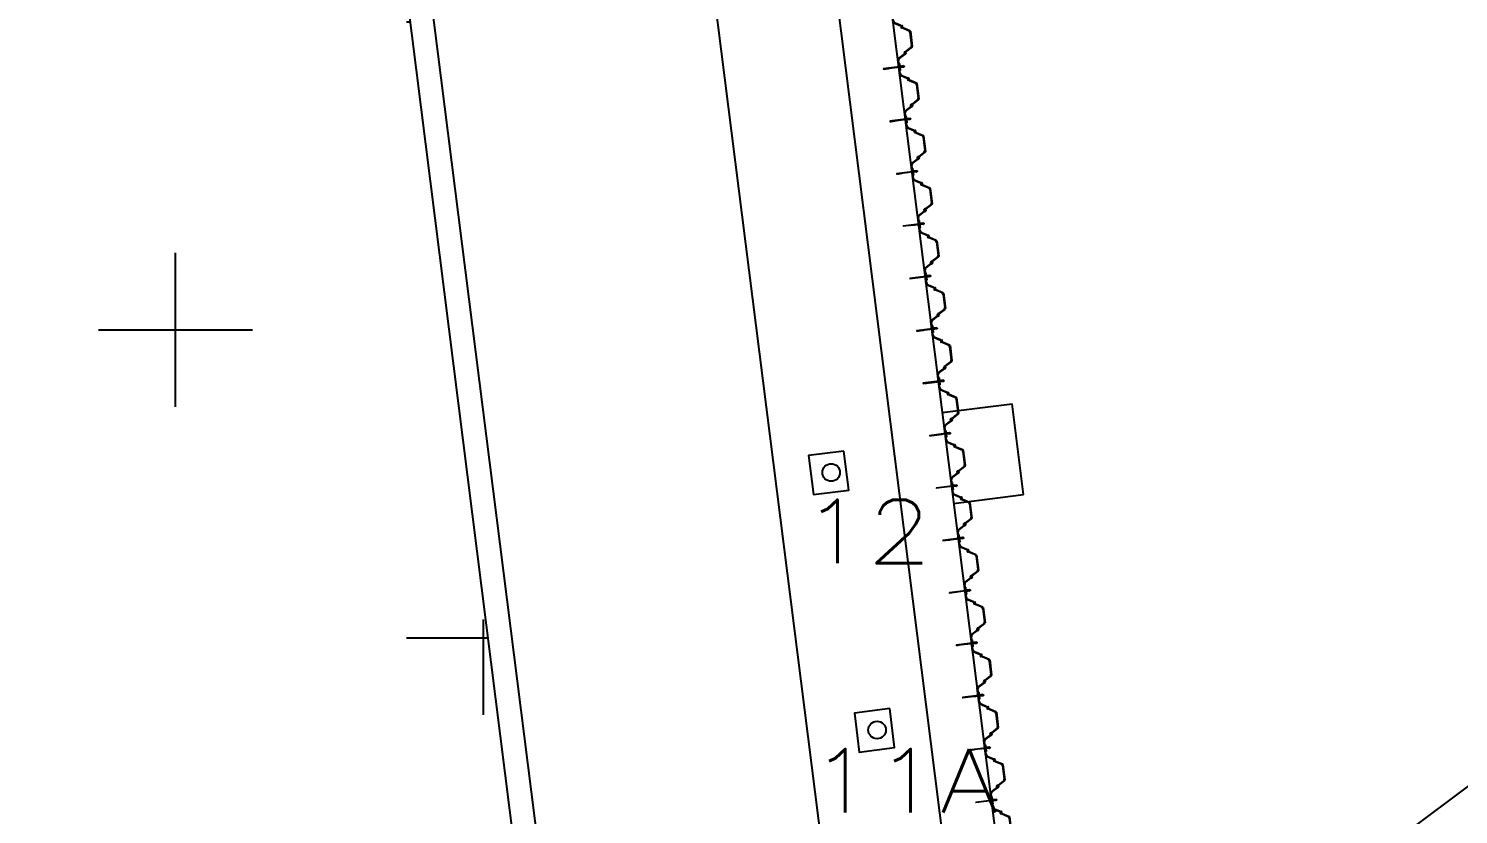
# Model space of a CAD drawing. Header units: inches. Extents: x 2621776591 to 2623670951, y 363331607 to 364354604.
# Drawn here: x 2622161297 to 2622201907, y 363919200 to 363941524 of the extents above; entities that cross this region are included whole.
import ezdxf

# ---------------------------------------------------------------- set-up
doc = ezdxf.new("R2010")
doc.units = ezdxf.units.IN
doc.header["$MEASUREMENT"] = 0
doc.linetypes.add('ACAD_ISO10W100', pattern=[18, 12, -3, 0, -3])
doc.linetypes.add('BORDERX2', pattern=[3.5, 1, -0.5, 1, -0.5, 0, -0.5])
for name, color, linetype in [('BOLLARD', 1, 'Continuous'), ('Bollard Nos.', 7, 'Continuous'), ('DIM', 8, 'Continuous'), ('FENDER', 1, 'Continuous'), ('PIER', 7, 'Continuous'), ('SHEETPILE', 9, 'Continuous'), ('TEXT2', 1, 'Continuous')]:
    doc.layers.add(name, color=color, linetype=linetype)
doc.layers.add('CRANE', color=7, linetype='Continuous', true_color=0x7f3f7f)
doc.styles.add('ROMANS', font='romans')
pattern_1 = [(345, (493164.883786, 2793723.2724025), (0.0024652514046, 0.009200443495403), [])]

# ---------------------------------------------------------------- blocks, each defined once
blk = doc.blocks.new('AU25D')
at = {"color": 7}
for p, q in [((-18, 10), (-18, 3)), ((-8, 10), (-8, 8)), ((7, -7), (-7, 6)), ((-6, 22), (18, 22)), ((-5, 12), (15, 12)), ((23, -18), (20, 8)), ((32, -14), (30, 12)), ((718, -14), (720, 12)), ((727, -18), (730, 8)), ((756, 22), (732, 22)), ((755, 12), (735, 12)), ((757, 7), (743, -6)), ((743, -7), (757, 6)), ((750, 10), (755, 10)), ((758, 10), (758, 8)), ((768, 10), (768, 3)), ((773, 18), (770, -8)), ((776, 28), (884, 213)), ((782, 14), (780, -12)), ((786, 24), (873, 174)), ((906, 225), (1344, 225)), ((938, 210), (1312, 210)), ((1474, 28), (1366, 213)), ((1464, 24), (1377, 174)), ((1468, 14), (1470, -12)), ((1477, 18), (1480, -8)), ((1493, 7), (1507, -6)), ((1500, 10), (1495, 10)), ((0, -10), (5, -10)), ((26, -28), (134, -213)), ((36, -24), (123, -174)), ((594, -225), (156, -225)), ((562, -210), (188, -210)), ((724, -28), (616, -213)), ((714, -24), (627, -174)), ((732, -10), (732, -3)), ((742, -10), (742, -8)), ((744, -22), (768, -22)), ((750, -10), (745, -10)), ((745, -12), (765, -12)), ((1506, -22), (1482, -22)), ((1505, -12), (1485, -12)), ((1508, -10), (1508, -8)), ((1518, -10), (1518, -3))]:
    blk.add_line(p, q, dxfattribs=at)
at = {"color": 4, "linetype": 'ACAD_ISO10W100'}
for p, q in [((5, 0), (-5, 0)), ((0, 5), (0, -5)), ((755, 0), (745, 0)), ((750, 5), (750, -5)), ((750, 5), (750, -5)), ((750, -5), (750, 5)), ((1495, 0), (1505, 0)), ((1500, -5), (1500, 5))]:
    blk.add_line(p, q, dxfattribs=at)
at = {"color": 7}
for centre, radius, start, end in [((-6, 10), 12, 90, 180), ((-8, 3), 10, 180, 220.5383), ((-5, 10), 3, 90, 180), ((-5, 8), 3, 180, 228), ((15, 8), 5, 5.711, 90), ((18, 10), 12, 5.711, 90), ((732, 10), 12, 90, 174.289), ((735, 8), 5, 90, 174.289), ((742, -3), 10, 139.4617, 180), ((750, -10), 20, 90, 139.4617), ((755, 10), 3, 0, 90), ((755, 8), 2.13, 312, 90), ((756, 10), 12, 0, 90), ((755, 8), 3, 312, 0), ((758, 3), 10, 319.4617, 0), ((798, 16), 25, 149.5537, 174.289), ((807, 12), 25, 149.5537, 174.289), ((938, 135), 75, 90, 149.5537), ((906, 200), 25, 90, 149.5537), ((1312, 135), 75, 30.4463, 90), ((1344, 200), 25, 30.4463, 90), ((1443, 12), 25, 5.711, 30.4463), ((1452, 16), 25, 5.711, 30.4463), ((1495, 8), 2.13, 90, 228), ((1500, -10), 20, 40.5383, 90), ((1508, -3), 10, 0, 40.5383), ((0, 10), 20, 220.5383, 270), ((5, -8), 2.13, 270, 48), ((48, -16), 25, 185.711, 210.4463), ((57, -12), 25, 185.711, 210.4463), ((188, -135), 75, 210.4463, 270), ((156, -200), 25, 210.4463, 270), ((562, -135), 75, 270, 329.5537), ((594, -200), 25, 270, 329.5537), ((693, -12), 25, 329.5537, 354.289), ((702, -16), 25, 329.5537, 354.289), ((744, -10), 12, 180, 270), ((745, -8), 3, 132, 180), ((745, -10), 3, 180, 270), ((745, -8), 2.13, 132, 270), ((750, 10), 20, 270, 319.4617), ((765, -8), 5, 270, 354.289), ((768, -10), 12, 270, 354.289), ((1482, -10), 12, 185.711, 270), ((1485, -8), 5, 185.711, 270), ((1505, -10), 3, 270, 0), ((1506, -10), 12, 270, 0), ((1505, -8), 3, 0, 48)]:
    blk.add_arc(centre, radius, start, end, dxfattribs=at)
blk = doc.blocks.new('A$C571E2E11')
at = {"lineweight": 0}
h = blk.add_hatch(dxfattribs=at)
h.set_pattern_fill('ANSI31', color=9, scale=0.003, angle=300, style=0)
h.set_pattern_definition(pattern_1)
h.paths.add_polyline_path([(0.348, 0.503), (0.327, 0.517), (0.316, 0.5), (0.337, 0.486)])
h = blk.add_hatch(dxfattribs=at)
h.set_pattern_fill('ANSI31', color=9, scale=0.003, angle=300, style=0)
h.set_pattern_definition(pattern_1)
h.paths.add_polyline_path([(0.272, 0.386), (0.251, 0.399), (0, 0.014), (0.021, 0)])
at = {"color": 9, "lineweight": 0}
for points in [[(0.188, 0.464), (0.177, 0.447)], [(0.177, 0.447), (0.345, 0.338)], [(0.188, 0.464), (0.262, 0.416)], [(0.306, 0.507), (0.251, 0.423)], [(0.316, 0.5), (0.262, 0.416)], [(0.262, 0.416), (0.356, 0.355)], [(0.337, 0.486), (0.283, 0.402)], [(0.348, 0.479), (0.293, 0.396)], [(0.306, 0.507), (0.348, 0.479)], [(0.327, 0.517), (0.316, 0.5)], [(0.327, 0.517), (0.348, 0.503)], [(0.348, 0.503), (0.337, 0.486)], [(0.251, 0.399), (0, 0.014)], [(0, 0.014), (0.021, 0)], [(0.272, 0.386), (0.021, 0)], [(0.356, 0.355), (0.345, 0.338)]]:
    blk.add_lwpolyline(points, dxfattribs=at)
for centre, start, end in [((0.309, 0.488), 61.3563, 134.13), ((0.329, 0.475), 339.8269, 52.6006)]:
    blk.add_arc(centre, 0.0139, start, end, dxfattribs=at)
blk = doc.blocks.new('SHEETPILE')
at = {"color": 9, "xscale": 0.0009999999659256785, "yscale": 0.0009999999659256785, "zscale": 0.0009999999659256785, "rotation": 326.9660295775478}
for p in [(211.996, -137.582), (213.253, -138.4), (214.511, -139.218), (215.769, -140.035), (217.026, -140.853), (218.284, -141.671), (219.541, -142.489), (220.799, -143.306), (222.056, -144.124), (223.314, -144.942), (224.571, -145.759), (225.829, -146.577), (227.086, -147.395), (228.344, -148.212), (229.601, -149.03), (230.859, -149.848)]:
    blk.add_blockref('AU25D', p, dxfattribs=at)
at = {"color": 9, "lineweight": 30, "rotation": 359.9875883989228}
for p in [(213.192, -139.173, 0), (214.449, -139.991, 0), (215.707, -140.809, 0), (216.964, -141.627, 0), (218.222, -142.444, 0), (219.479, -143.262, 0), (220.737, -144.08, 0), (221.995, -144.897, 0), (223.252, -145.715, 0), (224.51, -146.533, 0), (225.767, -147.35, 0), (227.025, -148.168, 0), (228.282, -148.986, 0), (229.542, -149.805, 0), (230.797, -150.621, 0)]:
    blk.add_blockref('A$C571E2E11', p, dxfattribs=at)
blk = doc.blocks.new('A$C6b66f7a2')
at = {"layer": 'BOLLARD'}
for points in [[(2622184450, 363929521), (2622183448, 363929395), (2622183588, 363928289), (2622184590, 363928415)], [(2622185754, 363922205), (2622184752, 363922078), (2622184892, 363920972), (2622185894, 363921099)]]:
    blk.add_lwpolyline(points, close=True, dxfattribs=at)
for centre in [(2622184093, 363928914), (2622185397, 363921598)]:
    blk.add_circle(centre, 250, dxfattribs=at)
at = {"layer": 'FENDER'}
for p, q in [((2622187245, 363930616), (2622189229, 363930867)), ((2622189555, 363928287), (2622189229, 363930867)), ((2622187571, 363928037), (2622189555, 363928287))]:
    blk.add_line(p, q, dxfattribs=at)
at = {"layer": 'Bollard Nos.', "style": 'ROMANS', "width": 1.2}
for s, p in [('12', (2622183253, 363926337)), ('11A', (2622183476, 363919257))]:
    blk.add_text(s, height=1800, dxfattribs=at).set_placement(p)
blk = doc.blocks.new('A$Cfe87a000')
h = blk.add_hatch()
h.set_pattern_fill('CROSS', color=190, scale=35000)
h.set_pattern_definition([(0, (-2621685475, -364093291), (8750, 8750), [4375, -13125]), (90, (-2621683288, -364095478.5), (-8750, 8750), [4375, -13125])])
h.paths.add_polyline_path([(0, 0), (-30586, -3867), (-13078, -140353), (-8315, -149578), (-6733, -162482), (-8967, -172401), (3518, -269734, 0.302123), (7001, -273750), (33332, -264064)])
at = {"color": 190}
blk.add_line((0, 0), (33332, -264064), dxfattribs=at)

msp = doc.modelspace()

# ---------------------------------------------------------------- linework, layer by layer
at = {"layer": 'CRANE', "color": 3}
msp.add_line((2622181319.1, 363904427.5, 0), (2622230924.4, 363941453.5, 0), dxfattribs=at)
at = {"layer": 'CRANE', "color": 82, "linetype": 'BORDERX2', "true_color": 0x33cc00}
msp.add_circle((2622181319.1, 363904427.5, 0), 61900, dxfattribs=at)
at = {"layer": 'FENDER'}
for p, q in [((2622187245, 363930616.3), (2622189229.2, 363930866.8)), ((2622189554.8, 363928287.2), (2622189229.2, 363930866.8)), ((2622187570.6, 363928036.8), (2622189554.8, 363928287.2))]:
    msp.add_line(p, q, dxfattribs=at)
at = {"layer": 'PIER'}
for p, q in [((2622237748.7, 363530591), (2622154132, 364193027.6)), ((2622236260.4, 363530403.2), (2622152831.8, 364191349.6))]:
    msp.add_line(p, q, dxfattribs=at)
at = {"layer": 'TEXT2'}
for p, q in [((2622151194.8, 364176374.2), (2622226613.1, 363579913.6)), ((2622143258, 364175370.6), (2622218676.3, 363578910))]:
    msp.add_line(p, q, dxfattribs=at)

# ---------------------------------------------------------------- block references
at = {"color": 190}
msp.add_blockref('A$Cfe87a000', (2622142902.7, 364173278.9), dxfattribs=at)
at = {"layer": 'DIM'}
msp.add_blockref('A$C6b66f7a2', (0, 0), dxfattribs=at)
at = {"layer": 'SHEETPILE', "color": 10, "linetype": 'Continuous', "xscale": 999.9999629246952, "yscale": 999.99999995941, "zscale": 999.9999999999998, "rotation": 310.2281254504237}
msp.add_blockref('SHEETPILE', (2622154132, 364193027.6, 0), dxfattribs=at)

doc.saveas('drawing.dxf')
